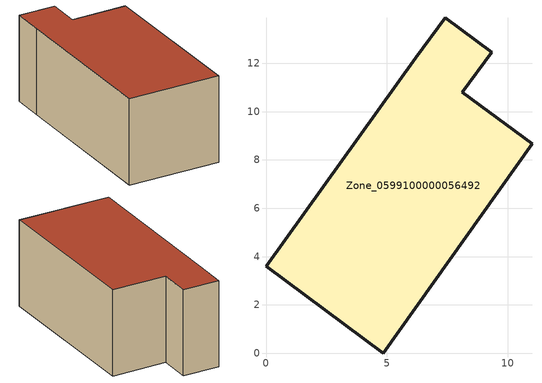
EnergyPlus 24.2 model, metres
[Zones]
Zone_0599100000056492
 floor ground (C_G): 0,3.6 6.2,12.23 7.42,13.88 9.34,12.45 8.12,10.8 11,8.66 4.84,0 z1.21
 wall outside (C_F): 4.84,0 11,8.66 8.12,10.8 9.34,12.45 7.42,13.88 6.2,12.23 0,3.6 4.84,0 z1.21:6.86
 roof outside (C_R): 6.2,12.23 0,3.6 4.84,0 11,8.66 8.12,10.8 9.34,12.45 7.42,13.88 z6.86
[BUILDING]
Pand.0599100000056492: North Axis=0; Terrain=City; Loads Convergence Tolerance Value=0.04; Temperature Convergence Tolerance Value=0.4; Solar Distribution=FullExterior; Maximum Number of Warmup Days=25; Minimum Number of Warmup Days=1
[Site:Location]
Rotterdam.The.Hague.AP_ZH_NLD Design_Conditions: Latitude=51.96; Longitude=4.45; Time Zone=1; Elevation=-4.5
[SITE:GROUNDTEMPERATURE:BUILDINGSURFACE]
18, 18, 18, 18, 18, 18, 18, 18, 18, 18, 18, 18
[MATERIAL] Thermal Absorptance=0.9; Solar Absorptance=0.7; Visible Absorptance=0.7
Name | Roughness | Thickness | Conductivity | Density | Specific Heat
G.TI.1965-1974 | MediumSmooth | 0.15 | 0.882353 | 540 | 1210
F.TI.1965-1974 | Rough | 0.3 | 0.697674 | 1920 | 840
R.TI.1965-1974 | MediumRough | 0.2 | 0.232558 | 1500 | 1000
[CONSTRUCTION]
C_G: G.TI.1965-1974
C_F: F.TI.1965-1974
C_R: R.TI.1965-1974
[ZONE]
Zone_0599100000056492: Type=1; Multiplier=1; Ceiling Height=Autocalculate; Volume=Autocalculate; Floor Area=autocalculate; Part of Total Floor Area=Yes
[ZONEINFILTRATION:DESIGNFLOWRATE]
Infil_Zone_0599100000056492: Zone or ZoneList or Space or SpaceList=Zone_0599100000056492; Schedule=AlwaysOn; Design Flow Rate Calculation Method=Flow/Area; Flow Rate per Floor Area=0.003; Constant Term Coefficient=1; Temperature Term Coefficient=0; Velocity Term Coefficient=0; Velocity Squared Term Coefficient=0
[HVACTEMPLATE:ZONE:IDEALLOADSAIRSYSTEM]
Zone_0599100000056492: Maximum Heating Supply Air Temperature=50; Minimum Cooling Supply Air Temperature=13; Maximum Heating Supply Air Humidity Ratio=0.0156; Minimum Cooling Supply Air Humidity Ratio=0.0077; Heating Limit=NoLimit; Cooling Limit=NoLimit; Dehumidification Control Type=ConstantSensibleHeatRatio; Cooling Sensible Heat Ratio=0.7; Dehumidification Setpoint=60; Humidification Control Type=None; Humidification Setpoint=30; Outdoor Air Method=None; Outdoor Air Flow Rate per Person=0.00944; Outdoor Air Flow Rate per Zone Floor Area=0; Outdoor Air Flow Rate per Zone=0; Demand Controlled Ventilation Type=None; Outdoor Air Economizer Type=NoEconomizer; Heat Recovery Type=None; Sensible Heat Recovery Effectiveness=0.7; Latent Heat Recovery Effectiveness=0.65
[ZONECONTROL:THERMOSTAT]
ThermostatControl_Zone_0599100000056492: Zone or ZoneList=Zone_0599100000056492; Control Type Schedule=DualSetpointControlType; Control 1=Thermostat_Zone_0599100000056492; Temperature Difference Between Cutout And Setpoint=0
[THERMOSTATSETPOINT:DUALSETPOINT]
Thermostat_Zone_0599100000056492: Heating Setpoint Temperature Schedule=HeatingSetpoint_Zone_0599100000056492; Cooling Setpoint Temperature Schedule=CoolingSetpoint_Zone_0599100000056492
[SCHEDULE:COMPACT]
HeatingSetpoint_Zone_0599100000056492: Through: 12/31, For: AllDays, Until: 24:00, 21
CoolingSetpoint_Zone_0599100000056492: Through: 12/31, For: AllDays, Until: 24:00, 24
DualSetpointControlType: Through: 12/31, For: AllDays, Until: 24:00, 4
AlwaysOn: Through: 12/31, For: AllDays, Until: 24:00, 1
